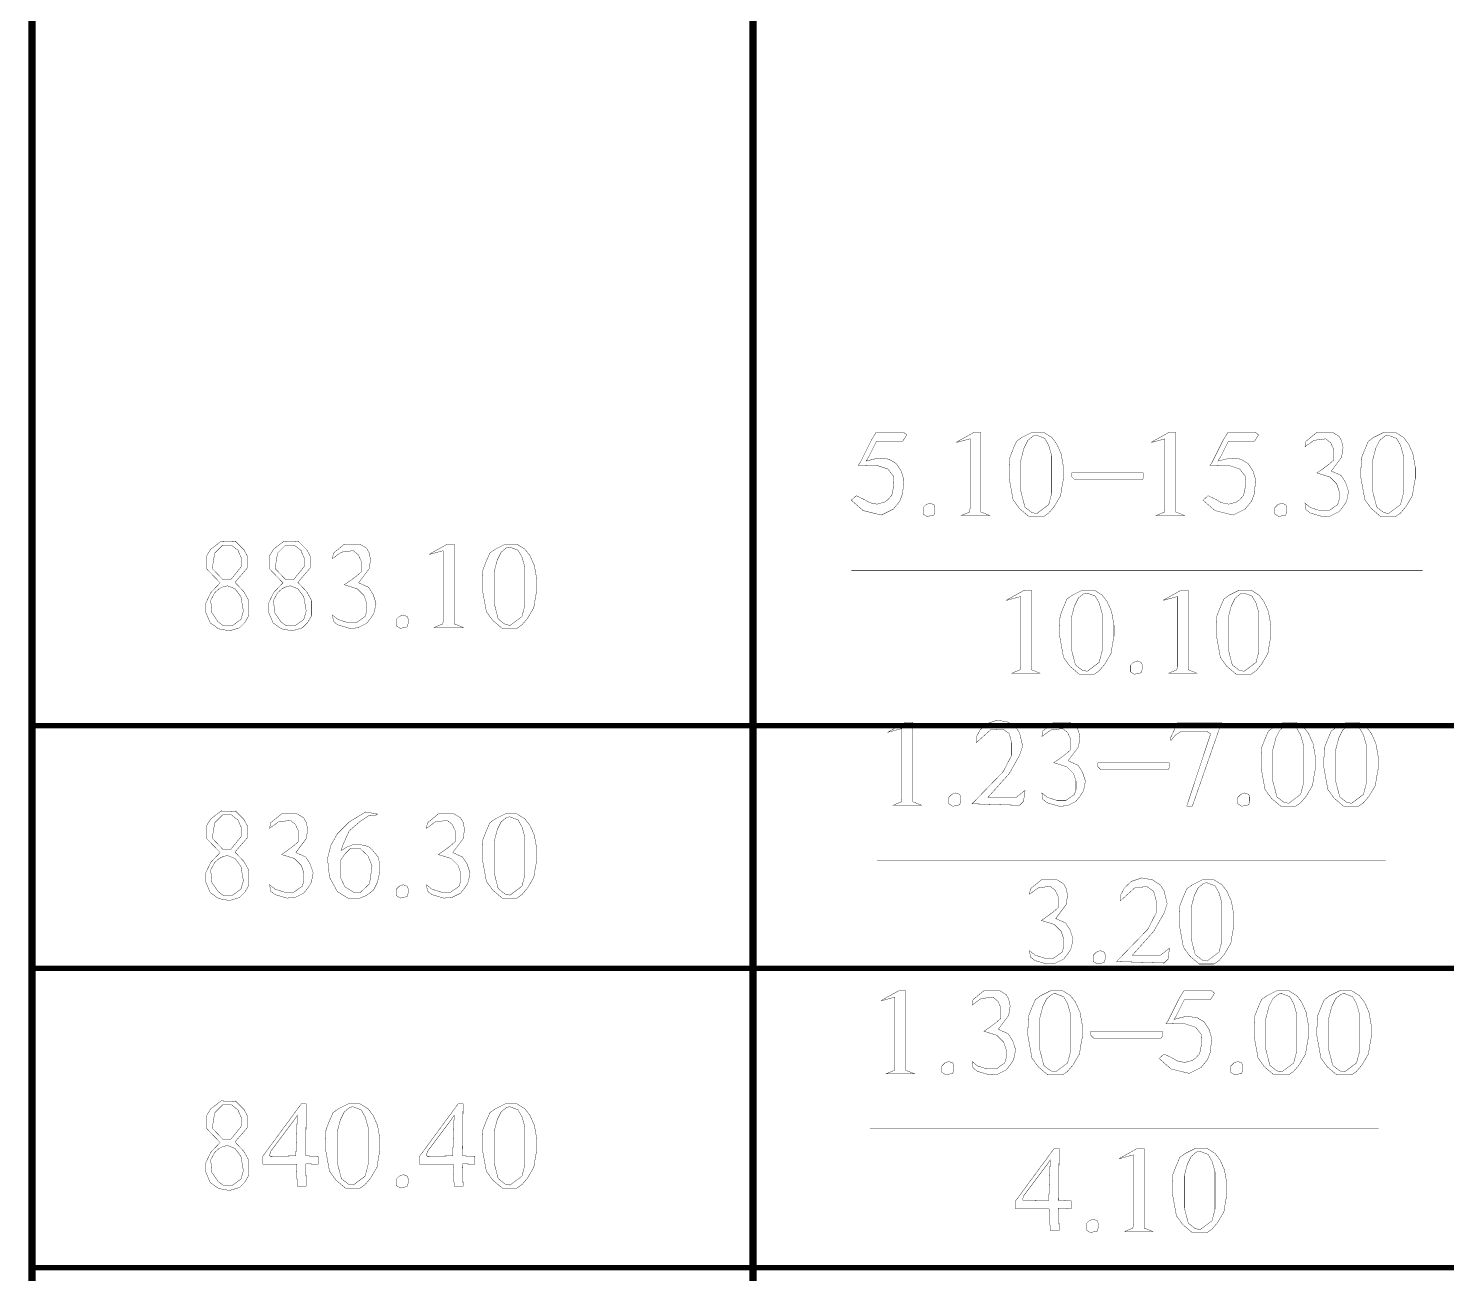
# Model space of a CAD drawing. Extents: x 94 to 452, y -72 to 1042.
# Drawn here: x 146.13 to 185.47, y 521.7 to 556.23 of the extents above; entities that cross this region are included whole.
import ezdxf

# ---------------------------------------------------------------- set-up
doc = ezdxf.new("R2010")
doc.units = 0
doc.header["$MEASUREMENT"] = 0
doc.layers.add('TREE_LAYER', color=7, linetype='Continuous')

msp = doc.modelspace()

# ---------------------------------------------------------------- linework, layer by layer
at = {"layer": 'TREE_LAYER'}
for points, const_width, elevation in [([(146.22612, 557.107476), (146.22612, 414.894542)], 0.2, 142.212934), ([(146.22612, 557.107476), (146.22612, 536.892986)], 0.2, 20.21449), ([(166.22612, 557.107476), (166.22612, 536.892986)], 0.2, 20.21449), ([(170.408335, 545.027065), (169.639708, 545.027065), (169.502453, 544.793732), (169.200492, 544.18981), (169.14559, 544.107457), (169.639708, 544.121183), (169.969119, 544.011379), (170.1201, 543.819222), (170.133825, 543.558438), (170.078923, 543.283928), (169.969119, 543.160398), (169.873041, 543.091771), (169.667159, 543.036869), (169.461276, 543.078046), (169.29657, 543.174124), (169.090688, 543.270202), (168.953433, 543.146673), (169.282845, 542.858438), (169.612257, 542.776085), (169.790688, 542.734908), (170.1201, 542.899614), (170.298531, 543.119222), (170.380884, 543.33883), (170.408335, 543.723144), (170.339708, 543.956477), (170.202453, 544.162359), (169.99657, 544.285889), (169.69461, 544.31334), (169.365198, 544.230987), (169.433825, 544.340791), (169.653433, 544.780006), (170.380884, 544.780006), (170.490688, 544.958438), (170.408335, 545.027065), (170.408335, 545.027065)], 0.01, 913), ([(172.549512, 545.027065), (172.357355, 545.027065), (171.863237, 544.752555), (171.890688, 544.752555), (172.247551, 544.848634), (172.247551, 544.601575), (172.247551, 542.91334), (172.233825, 542.817261), (172.000492, 542.721183), (172.79657, 542.721183), (172.590688, 542.803536), (172.549512, 542.817261), (172.549512, 542.899614), (172.549512, 545.027065), (172.549512, 545.027065)], 0.01, 913), ([(174.292649, 545.027065), (173.963237, 545.027065), (173.688727, 544.88981), (173.537747, 544.780006), (173.441668, 544.560398), (173.34559, 544.31334), (173.331864, 543.983928), (173.331864, 543.76432), (173.441668, 543.160398), (173.6201, 542.91334), (173.880884, 542.693732), (174.292649, 542.693732), (174.292649, 542.693732), (174.429904, 542.78981), (174.580884, 542.968242), (174.759315, 543.270202), (174.800492, 543.530987), (174.841668, 543.750595), (174.841668, 543.860398), (174.841668, 544.052555), (174.773041, 544.436869), (174.649512, 544.711379), (174.512257, 544.88981), (174.292649, 545.027065), (174.292649, 545.027065)], 0.01, 913), ([(174.073041, 544.944712), (174.100492, 544.944712), (174.3201, 544.862359), (174.429904, 544.670202), (174.512257, 544.381967), (174.512257, 543.33883), (174.429904, 543.023144), (174.100492, 542.776085), (173.963237, 542.803536), (173.77108, 542.954516), (173.661276, 543.380006), (173.661276, 544.272163), (173.743629, 544.587849), (173.853433, 544.807457), (174.004414, 544.930987), (174.073041, 544.944712), (174.073041, 544.944712)], 0.01, 913), ([(177.957355, 545.027065), (177.765198, 545.027065), (177.27108, 544.752555), (177.298531, 544.752555), (177.655394, 544.848634), (177.655394, 544.601575), (177.655394, 542.91334), (177.641668, 542.817261), (177.408335, 542.721183), (178.204414, 542.721183), (177.998531, 542.803536), (177.957355, 542.817261), (177.957355, 542.899614), (177.957355, 545.027065), (177.957355, 545.027065)], 0.01, 913), ([(180.167159, 545.027065), (179.398531, 545.027065), (179.261276, 544.793732), (178.959315, 544.18981), (178.904414, 544.107457), (179.398531, 544.121183), (179.727943, 544.011379), (179.878923, 543.819222), (179.892649, 543.558438), (179.837747, 543.283928), (179.727943, 543.160398), (179.631864, 543.091771), (179.425982, 543.036869), (179.2201, 543.078046), (179.055394, 543.174124), (178.849512, 543.270202), (178.712257, 543.146673), (179.041668, 542.858438), (179.37108, 542.776085), (179.549512, 542.734908), (179.878923, 542.899614), (180.057355, 543.119222), (180.139708, 543.33883), (180.167159, 543.723144), (180.098531, 543.956477), (179.961276, 544.162359), (179.755394, 544.285889), (179.453433, 544.31334), (179.124021, 544.230987), (179.192649, 544.340791), (179.412257, 544.780006), (180.139708, 544.780006), (180.249512, 544.958438), (180.167159, 545.027065), (180.167159, 545.027065)], 0.01, 913), ([(182.308335, 545.027065), (181.869119, 545.027065), (181.567159, 544.780006), (181.539708, 544.629026), (181.786766, 544.807457), (182.116178, 544.848634), (182.253433, 544.73883), (182.335786, 544.560398), (182.335786, 544.258438), (182.212257, 544.148634), (182.047551, 544.025104), (181.869119, 543.901575), (182.225982, 543.791771), (182.418139, 543.599614), (182.486766, 543.393732), (182.486766, 543.160398), (182.44559, 543.023144), (182.212257, 542.858438), (181.951472, 542.858438), (181.690688, 542.940791), (181.539708, 543.06432), (181.567159, 542.885889), (181.690688, 542.78981), (182.0201, 542.693732), (182.239708, 542.707457), (182.486766, 542.830987), (182.59657, 542.968242), (182.678923, 543.091771), (182.706374, 543.174124), (182.747551, 543.393732), (182.665198, 543.640791), (182.541668, 543.832948), (182.267159, 543.956477), (182.555394, 544.340791), (182.59657, 544.601575), (182.555394, 544.793732), (182.486766, 544.917261), (182.308335, 545.027065), (182.308335, 545.027065)], 0.01, 913), ([(184.051472, 545.027065), (183.722061, 545.027065), (183.447551, 544.88981), (183.29657, 544.780006), (183.200492, 544.560398), (183.104414, 544.31334), (183.090688, 543.983928), (183.090688, 543.76432), (183.200492, 543.160398), (183.378923, 542.91334), (183.639708, 542.693732), (184.051472, 542.693732), (184.051472, 542.693732), (184.188727, 542.78981), (184.339708, 542.968242), (184.518139, 543.270202), (184.559315, 543.530987), (184.600492, 543.750595), (184.600492, 543.860398), (184.600492, 544.052555), (184.531864, 544.436869), (184.408335, 544.711379), (184.27108, 544.88981), (184.051472, 545.027065), (184.051472, 545.027065)], 0.01, 913), ([(183.831864, 544.944712), (183.859315, 544.944712), (184.078923, 544.862359), (184.188727, 544.670202), (184.27108, 544.381967), (184.27108, 543.33883), (184.188727, 543.023144), (183.859315, 542.776085), (183.722061, 542.803536), (183.529904, 542.954516), (183.4201, 543.380006), (183.4201, 544.272163), (183.502453, 544.587849), (183.612257, 544.807457), (183.763237, 544.930987), (183.831864, 544.944712), (183.831864, 544.944712)], 0.01, 913), ([(177.051472, 543.901575), (175.075002, 543.901575), (175.075002, 543.791771), (175.157355, 543.709418), (177.024021, 543.709418), (177.051472, 543.750595), (177.051472, 543.901575), (177.051472, 543.901575)], 0.01, 913), ([(171.24559, 543.023144), (171.135786, 543.06432), (171.025982, 543.023144), (170.943629, 542.940791), (170.943629, 542.762359), (171.053433, 542.693732), (171.24559, 542.734908), (171.273041, 542.830987), (171.273041, 542.844712), (171.273041, 542.954516), (171.24559, 543.023144), (171.24559, 543.023144)], 0.01, 913), ([(181.004414, 543.023144), (180.89461, 543.06432), (180.784806, 543.023144), (180.702453, 542.940791), (180.702453, 542.762359), (180.812257, 542.693732), (181.004414, 542.734908), (181.031864, 542.830987), (181.031864, 542.844712), (181.031864, 542.954516), (181.004414, 543.023144), (181.004414, 543.023144)], 0.01, 913), ([(151.871375, 541.993888), (151.473336, 542.007613), (151.185101, 541.788005), (151.075297, 541.609574), (151.075297, 541.238986), (151.445885, 540.854672), (151.185101, 540.580162), (151.047846, 540.291927), (151.047846, 540.031142), (151.171375, 539.742907), (151.404709, 539.578201), (151.706669, 539.523299), (151.981179, 539.605652), (152.132159, 539.756633), (152.241963, 539.94879), (152.241963, 540.360554), (152.104709, 540.607613), (151.85765, 540.868397), (152.200787, 541.266437), (152.200787, 541.595848), (152.104709, 541.77428), (151.871375, 542.007613), (151.871375, 541.993888)], 0.01, 912), ([(151.500787, 541.884084), (151.514512, 541.897809), (151.761571, 541.897809), (151.953728, 541.746829), (151.967454, 541.691927), (152.036081, 541.540946), (152.036081, 541.307613), (151.747846, 540.95075), (151.514512, 540.95075), (151.226277, 541.252711), (151.294905, 541.678201), (151.500787, 541.884084), (151.500787, 541.884084)], 0.01, 912), ([(153.614512, 541.993888), (153.216473, 542.007613), (152.928238, 541.788005), (152.818434, 541.609574), (152.818434, 541.238986), (153.189022, 540.854672), (152.928238, 540.580162), (152.790983, 540.291927), (152.790983, 540.031142), (152.914512, 539.742907), (153.147846, 539.578201), (153.449807, 539.523299), (153.724316, 539.605652), (153.875297, 539.756633), (153.985101, 539.94879), (153.985101, 540.360554), (153.847846, 540.607613), (153.600787, 540.868397), (153.943924, 541.266437), (153.943924, 541.595848), (153.847846, 541.77428), (153.614512, 542.007613), (153.614512, 541.993888)], 0.01, 912), ([(153.243924, 541.884084), (153.25765, 541.897809), (153.504709, 541.897809), (153.696865, 541.746829), (153.710591, 541.691927), (153.779218, 541.540946), (153.779218, 541.307613), (153.490983, 540.95075), (153.25765, 540.95075), (152.969414, 541.252711), (153.038042, 541.678201), (153.243924, 541.884084), (153.243924, 541.884084)], 0.01, 912), ([(155.330199, 541.92526), (154.890983, 541.92526), (154.589022, 541.678201), (154.561571, 541.527221), (154.80863, 541.705652), (155.138042, 541.746829), (155.275297, 541.637025), (155.35765, 541.458593), (155.35765, 541.156633), (155.23412, 541.046829), (155.069414, 540.923299), (154.890983, 540.79977), (155.247846, 540.689966), (155.440003, 540.497809), (155.50863, 540.291927), (155.50863, 540.058593), (155.467454, 539.921339), (155.23412, 539.756633), (154.973336, 539.756633), (154.712552, 539.838986), (154.561571, 539.962515), (154.589022, 539.784084), (154.712552, 539.688005), (155.041963, 539.591927), (155.261571, 539.605652), (155.50863, 539.729182), (155.618434, 539.866437), (155.700787, 539.989966), (155.728238, 540.072319), (155.769414, 540.291927), (155.687061, 540.538986), (155.563532, 540.731142), (155.289022, 540.854672), (155.577258, 541.238986), (155.618434, 541.49977), (155.577258, 541.691927), (155.50863, 541.815456), (155.330199, 541.92526), (155.330199, 541.92526)], 0.01, 912), ([(157.938042, 541.92526), (157.745885, 541.92526), (157.251767, 541.65075), (157.279218, 541.65075), (157.636081, 541.746829), (157.636081, 541.49977), (157.636081, 539.811535), (157.622356, 539.715456), (157.389022, 539.619378), (158.185101, 539.619378), (157.979218, 539.701731), (157.938042, 539.715456), (157.938042, 539.797809), (157.938042, 541.92526), (157.938042, 541.92526)], 0.01, 912), ([(159.681179, 541.92526), (159.351767, 541.92526), (159.077258, 541.788005), (158.926277, 541.678201), (158.830199, 541.458593), (158.73412, 541.211535), (158.720395, 540.882123), (158.720395, 540.662515), (158.830199, 540.058593), (159.00863, 539.811535), (159.269414, 539.591927), (159.681179, 539.591927), (159.681179, 539.591927), (159.818434, 539.688005), (159.969414, 539.866437), (160.147846, 540.168397), (160.189022, 540.429182), (160.230199, 540.64879), (160.230199, 540.758593), (160.230199, 540.95075), (160.161571, 541.335064), (160.038042, 541.609574), (159.900787, 541.788005), (159.681179, 541.92526), (159.681179, 541.92526)], 0.01, 912), ([(159.461571, 541.842907), (159.489022, 541.842907), (159.70863, 541.760554), (159.818434, 541.568397), (159.900787, 541.280162), (159.900787, 540.237025), (159.818434, 539.921339), (159.489022, 539.67428), (159.351767, 539.701731), (159.15961, 539.852711), (159.049807, 540.278201), (159.049807, 541.170358), (159.132159, 541.486044), (159.241963, 541.705652), (159.392944, 541.829182), (159.461571, 541.842907), (159.461571, 541.842907)], 0.01, 912), ([(168.953433, 541.201085), (184.806374, 541.201085)], 0.01, 913), ([(151.651767, 540.772319), (151.85765, 540.689966), (152.022356, 540.470358), (152.090983, 540.072319), (152.022356, 539.838986), (151.775297, 539.660554), (151.541963, 539.660554), (151.390983, 539.770358), (151.212552, 540.031142), (151.185101, 540.37428), (151.294905, 540.580162), (151.418434, 540.689966), (151.528238, 540.744868), (151.651767, 540.772319)], 0.01, 912), ([(153.394905, 540.772319), (153.600787, 540.689966), (153.765493, 540.470358), (153.83412, 540.072319), (153.765493, 539.838986), (153.518434, 539.660554), (153.285101, 539.660554), (153.13412, 539.770358), (152.955689, 540.031142), (152.928238, 540.37428), (153.038042, 540.580162), (153.161571, 540.689966), (153.271375, 540.744868), (153.394905, 540.772319)], 0.01, 912), ([(173.949512, 540.652065), (173.757355, 540.652065), (173.263237, 540.377555), (173.290688, 540.377555), (173.647551, 540.473634), (173.647551, 540.226575), (173.647551, 538.53834), (173.633825, 538.442261), (173.400492, 538.346183), (174.19657, 538.346183), (173.990688, 538.428536), (173.949512, 538.442261), (173.949512, 538.524614), (173.949512, 540.652065), (173.949512, 540.652065)], 0.01, 913), ([(175.692649, 540.652065), (175.363237, 540.652065), (175.088727, 540.51481), (174.937747, 540.405006), (174.841668, 540.185398), (174.74559, 539.93834), (174.731864, 539.608928), (174.731864, 539.38932), (174.841668, 538.785398), (175.0201, 538.53834), (175.280884, 538.318732), (175.692649, 538.318732), (175.692649, 538.318732), (175.829904, 538.41481), (175.980884, 538.593242), (176.159315, 538.895202), (176.200492, 539.155987), (176.241668, 539.375595), (176.241668, 539.485398), (176.241668, 539.677555), (176.173041, 540.061869), (176.049512, 540.336379), (175.912257, 540.51481), (175.692649, 540.652065), (175.692649, 540.652065)], 0.01, 913), ([(175.473041, 540.569712), (175.500492, 540.569712), (175.7201, 540.487359), (175.829904, 540.295202), (175.912257, 540.006967), (175.912257, 538.96383), (175.829904, 538.648144), (175.500492, 538.401085), (175.363237, 538.428536), (175.17108, 538.579516), (175.061276, 539.005006), (175.061276, 539.897163), (175.143629, 540.212849), (175.253433, 540.432457), (175.404414, 540.555987), (175.473041, 540.569712), (175.473041, 540.569712)], 0.01, 913), ([(178.300492, 540.652065), (178.108335, 540.652065), (177.614217, 540.377555), (177.641668, 540.377555), (177.998531, 540.473634), (177.998531, 540.226575), (177.998531, 538.53834), (177.984806, 538.442261), (177.751472, 538.346183), (178.547551, 538.346183), (178.341668, 538.428536), (178.300492, 538.442261), (178.300492, 538.524614), (178.300492, 540.652065), (178.300492, 540.652065)], 0.01, 913), ([(180.043629, 540.652065), (179.714217, 540.652065), (179.439708, 540.51481), (179.288727, 540.405006), (179.192649, 540.185398), (179.09657, 539.93834), (179.082845, 539.608928), (179.082845, 539.38932), (179.192649, 538.785398), (179.37108, 538.53834), (179.631864, 538.318732), (180.043629, 538.318732), (180.043629, 538.318732), (180.180884, 538.41481), (180.331864, 538.593242), (180.510296, 538.895202), (180.551472, 539.155987), (180.592649, 539.375595), (180.592649, 539.485398), (180.592649, 539.677555), (180.524021, 540.061869), (180.400492, 540.336379), (180.263237, 540.51481), (180.043629, 540.652065), (180.043629, 540.652065)], 0.01, 913), ([(179.824021, 540.569712), (179.851472, 540.569712), (180.07108, 540.487359), (180.180884, 540.295202), (180.263237, 540.006967), (180.263237, 538.96383), (180.180884, 538.648144), (179.851472, 538.401085), (179.714217, 538.428536), (179.522061, 538.579516), (179.412257, 539.005006), (179.412257, 539.897163), (179.49461, 540.212849), (179.604414, 540.432457), (179.755394, 540.555987), (179.824021, 540.569712), (179.824021, 540.569712)], 0.01, 913), ([(156.63412, 539.921339), (156.524316, 539.962515), (156.414512, 539.921339), (156.332159, 539.838986), (156.332159, 539.660554), (156.441963, 539.591927), (156.63412, 539.633103), (156.661571, 539.729182), (156.661571, 539.742907), (156.661571, 539.852711), (156.63412, 539.921339), (156.63412, 539.921339)], 0.01, 912), ([(176.99657, 538.648144), (176.886766, 538.68932), (176.776963, 538.648144), (176.69461, 538.565791), (176.69461, 538.387359), (176.804414, 538.318732), (176.99657, 538.359908), (177.024021, 538.455987), (177.024021, 538.469712), (177.024021, 538.579516), (176.99657, 538.648144), (176.99657, 538.648144)], 0.01, 913), ([(173.30693, 536.991284), (173.004969, 537.046186), (172.716733, 536.950108), (172.524577, 536.771676), (172.414773, 536.565794), (172.414773, 536.414813), (172.826537, 536.785402), (173.155949, 536.799127), (173.334381, 536.675598), (173.403008, 536.414813), (173.403008, 536.071676), (173.169675, 535.618735), (172.304969, 534.726578), (173.622616, 534.685402), (173.73242, 534.795206), (173.773596, 535.097166), (173.526537, 534.90501), (172.826537, 534.90501), (172.744184, 534.90501), (173.334381, 535.563833), (173.622616, 536.071676), (173.663792, 536.195206), (173.704969, 536.318735), (173.704969, 536.346186), (173.677518, 536.45599), (173.636341, 536.634421), (173.622616, 536.689323), (173.526537, 536.840304), (173.512812, 536.854029), (173.30693, 536.991284), (173.30693, 536.991284)], 0.01, 914), ([(146.22612, 536.892986), (146.22612, 530.161419)], 0.2, 6.731567), ([(146.22612, 536.892986), (166.22612, 536.892986)], 0.15, 20), ([(166.22612, 536.892986), (166.22612, 530.161419)], 0.2, 6.731567), ([(166.22612, 536.892986), (186.22612, 536.892986)], 0.15, 20), ([(170.65791, 536.991284), (170.465753, 536.991284), (169.971635, 536.716774), (169.999086, 536.716774), (170.355949, 536.812853), (170.355949, 536.565794), (170.355949, 534.877559), (170.342224, 534.78148), (170.10889, 534.685402), (170.904969, 534.685402), (170.699086, 534.767755), (170.65791, 534.78148), (170.65791, 534.863833), (170.65791, 536.991284), (170.65791, 536.991284)], 0.01, 914), ([(175.00889, 536.991284), (174.569675, 536.991284), (174.267714, 536.744225), (174.240263, 536.593245), (174.487322, 536.771676), (174.816733, 536.812853), (174.953988, 536.703049), (175.036341, 536.524617), (175.036341, 536.222657), (174.912812, 536.112853), (174.748106, 535.989323), (174.569675, 535.865794), (174.926537, 535.75599), (175.118694, 535.563833), (175.187322, 535.357951), (175.187322, 535.124617), (175.146145, 534.987363), (174.912812, 534.822657), (174.652028, 534.822657), (174.391243, 534.90501), (174.240263, 535.028539), (174.267714, 534.850108), (174.391243, 534.754029), (174.720655, 534.657951), (174.940263, 534.671676), (175.187322, 534.795206), (175.297126, 534.932461), (175.379479, 535.05599), (175.40693, 535.138343), (175.448106, 535.357951), (175.365753, 535.60501), (175.242224, 535.797166), (174.967714, 535.920696), (175.255949, 536.30501), (175.297126, 536.565794), (175.255949, 536.757951), (175.187322, 536.88148), (175.00889, 536.991284), (175.00889, 536.991284)], 0.01, 914), ([(179.222616, 536.991284), (178.014773, 536.991284), (177.795165, 536.524617), (177.795165, 536.524617), (177.822616, 536.483441), (177.946145, 536.634421), (178.124577, 536.744225), (178.810851, 536.744225), (178.920655, 536.661872), (178.261832, 534.671676), (178.261832, 534.657951), (178.412812, 534.657951), (179.222616, 536.977559), (179.222616, 536.991284), (179.222616, 536.991284)], 0.01, 914), ([(181.281439, 536.991284), (180.952028, 536.991284), (180.677518, 536.854029), (180.526537, 536.744225), (180.430459, 536.524617), (180.334381, 536.277559), (180.320655, 535.948147), (180.320655, 535.728539), (180.430459, 535.124617), (180.60889, 534.877559), (180.869675, 534.657951), (181.281439, 534.657951), (181.281439, 534.657951), (181.418694, 534.754029), (181.569675, 534.932461), (181.748106, 535.234421), (181.789283, 535.495206), (181.830459, 535.714813), (181.830459, 535.824617), (181.830459, 536.016774), (181.761832, 536.401088), (181.638302, 536.675598), (181.501047, 536.854029), (181.281439, 536.991284), (181.281439, 536.991284)], 0.01, 914), ([(181.061832, 536.908931), (181.089283, 536.908931), (181.30889, 536.826578), (181.418694, 536.634421), (181.501047, 536.346186), (181.501047, 535.303049), (181.418694, 534.987363), (181.089283, 534.740304), (180.952028, 534.767755), (180.759871, 534.918735), (180.650067, 535.344225), (180.650067, 536.236382), (180.73242, 536.552068), (180.842224, 536.771676), (180.993204, 536.895206), (181.061832, 536.908931), (181.061832, 536.908931)], 0.01, 914), ([(183.024577, 536.991284), (182.695165, 536.991284), (182.420655, 536.854029), (182.269675, 536.744225), (182.173596, 536.524617), (182.077518, 536.277559), (182.063792, 535.948147), (182.063792, 535.728539), (182.173596, 535.124617), (182.352028, 534.877559), (182.612812, 534.657951), (183.024577, 534.657951), (183.024577, 534.657951), (183.161832, 534.754029), (183.312812, 534.932461), (183.491243, 535.234421), (183.53242, 535.495206), (183.573596, 535.714813), (183.573596, 535.824617), (183.573596, 536.016774), (183.504969, 536.401088), (183.381439, 536.675598), (183.244184, 536.854029), (183.024577, 536.991284), (183.024577, 536.991284)], 0.01, 914), ([(182.804969, 536.908931), (182.83242, 536.908931), (183.052028, 536.826578), (183.161832, 536.634421), (183.244184, 536.346186), (183.244184, 535.303049), (183.161832, 534.987363), (182.83242, 534.740304), (182.695165, 534.767755), (182.503008, 534.918735), (182.393204, 535.344225), (182.393204, 536.236382), (182.475557, 536.552068), (182.585361, 536.771676), (182.736341, 536.895206), (182.804969, 536.908931), (182.804969, 536.908931)], 0.01, 914), ([(177.767714, 535.865794), (175.791243, 535.865794), (175.791243, 535.75599), (175.873596, 535.673637), (177.740263, 535.673637), (177.767714, 535.714813), (177.767714, 535.865794), (177.767714, 535.865794)], 0.01, 914), ([(171.961832, 534.987363), (171.852028, 535.028539), (171.742224, 534.987363), (171.659871, 534.90501), (171.659871, 534.726578), (171.769675, 534.657951), (171.961832, 534.699127), (171.989283, 534.795206), (171.989283, 534.808931), (171.989283, 534.918735), (171.961832, 534.987363), (171.961832, 534.987363)], 0.01, 914), ([(179.977518, 534.987363), (179.867714, 535.028539), (179.75791, 534.987363), (179.675557, 534.90501), (179.675557, 534.726578), (179.785361, 534.657951), (179.977518, 534.699127), (180.004969, 534.795206), (180.004969, 534.808931), (180.004969, 534.918735), (179.977518, 534.987363), (179.977518, 534.987363)], 0.01, 914), ([(151.871375, 534.513362), (151.473336, 534.527087), (151.185101, 534.307479), (151.075297, 534.129048), (151.075297, 533.75846), (151.445885, 533.374146), (151.185101, 533.099636), (151.047846, 532.811401), (151.047846, 532.550617), (151.171375, 532.262381), (151.404709, 532.097675), (151.706669, 532.042773), (151.981179, 532.125126), (152.132159, 532.276107), (152.241963, 532.468264), (152.241963, 532.880028), (152.104709, 533.127087), (151.85765, 533.387872), (152.200787, 533.785911), (152.200787, 534.115322), (152.104709, 534.293754), (151.871375, 534.527087), (151.871375, 534.513362)], 0.01, 915), ([(151.500787, 534.403558), (151.514512, 534.417283), (151.761571, 534.417283), (151.953728, 534.266303), (151.967454, 534.211401), (152.036081, 534.060421), (152.036081, 533.827087), (151.747846, 533.470224), (151.514512, 533.470224), (151.226277, 533.772185), (151.294905, 534.197675), (151.500787, 534.403558), (151.500787, 534.403558)], 0.01, 915), ([(153.587061, 534.444734), (153.147846, 534.444734), (152.845885, 534.197675), (152.818434, 534.046695), (153.065493, 534.225126), (153.394905, 534.266303), (153.532159, 534.156499), (153.614512, 533.978068), (153.614512, 533.676107), (153.490983, 533.566303), (153.326277, 533.442773), (153.147846, 533.319244), (153.504709, 533.20944), (153.696865, 533.017283), (153.765493, 532.811401), (153.765493, 532.578068), (153.724316, 532.440813), (153.490983, 532.276107), (153.230199, 532.276107), (152.969414, 532.35846), (152.818434, 532.481989), (152.845885, 532.303558), (152.969414, 532.207479), (153.298826, 532.111401), (153.518434, 532.125126), (153.765493, 532.248656), (153.875297, 532.385911), (153.95765, 532.50944), (153.985101, 532.591793), (154.026277, 532.811401), (153.943924, 533.05846), (153.820395, 533.250617), (153.545885, 533.374146), (153.83412, 533.75846), (153.875297, 534.019244), (153.83412, 534.211401), (153.765493, 534.33493), (153.587061, 534.444734), (153.587061, 534.444734)], 0.01, 915), ([(155.796865, 534.444734), (155.481179, 534.499636), (155.028238, 534.225126), (154.698826, 533.895715), (154.520395, 533.580028), (154.424316, 533.20944), (154.479218, 532.687872), (154.698826, 532.289832), (154.987061, 532.111401), (155.330199, 532.111401), (155.494905, 532.180028), (155.700787, 532.331009), (155.810591, 532.550617), (155.879218, 532.866303), (155.879218, 532.989832), (155.838042, 533.236891), (155.728238, 533.374146), (155.65961, 533.456499), (155.563532, 533.538852), (155.412552, 533.580028), (155.165493, 533.607479), (154.95961, 533.525126), (154.80863, 533.429048), (154.836081, 533.552577), (155.028238, 533.978068), (155.041963, 533.991793), (155.330199, 534.238852), (155.577258, 534.403558), (155.577258, 534.403558), (155.796865, 534.417283), (155.796865, 534.444734), (155.796865, 534.444734)], 0.01, 915), ([(157.938042, 534.444734), (157.498826, 534.444734), (157.196865, 534.197675), (157.169414, 534.046695), (157.416473, 534.225126), (157.745885, 534.266303), (157.88314, 534.156499), (157.965493, 533.978068), (157.965493, 533.676107), (157.841963, 533.566303), (157.677258, 533.442773), (157.498826, 533.319244), (157.855689, 533.20944), (158.047846, 533.017283), (158.116473, 532.811401), (158.116473, 532.578068), (158.075297, 532.440813), (157.841963, 532.276107), (157.581179, 532.276107), (157.320395, 532.35846), (157.169414, 532.481989), (157.196865, 532.303558), (157.320395, 532.207479), (157.649807, 532.111401), (157.869414, 532.125126), (158.116473, 532.248656), (158.226277, 532.385911), (158.30863, 532.50944), (158.336081, 532.591793), (158.377258, 532.811401), (158.294905, 533.05846), (158.171375, 533.250617), (157.896865, 533.374146), (158.185101, 533.75846), (158.226277, 534.019244), (158.185101, 534.211401), (158.116473, 534.33493), (157.938042, 534.444734), (157.938042, 534.444734)], 0.01, 915), ([(159.681179, 534.444734), (159.351767, 534.444734), (159.077258, 534.307479), (158.926277, 534.197675), (158.830199, 533.978068), (158.73412, 533.731009), (158.720395, 533.401597), (158.720395, 533.181989), (158.830199, 532.578068), (159.00863, 532.331009), (159.269414, 532.111401), (159.681179, 532.111401), (159.681179, 532.111401), (159.818434, 532.207479), (159.969414, 532.385911), (160.147846, 532.687872), (160.189022, 532.948656), (160.230199, 533.168264), (160.230199, 533.278068), (160.230199, 533.470224), (160.161571, 533.854538), (160.038042, 534.129048), (159.900787, 534.307479), (159.681179, 534.444734), (159.681179, 534.444734)], 0.01, 915), ([(159.461571, 534.362381), (159.489022, 534.362381), (159.70863, 534.280028), (159.818434, 534.087872), (159.900787, 533.799636), (159.900787, 532.756499), (159.818434, 532.440813), (159.489022, 532.193754), (159.351767, 532.221205), (159.15961, 532.372185), (159.049807, 532.797675), (159.049807, 533.689832), (159.132159, 534.005519), (159.241963, 534.225126), (159.392944, 534.348656), (159.461571, 534.362381), (159.461571, 534.362381)], 0.01, 915), ([(154.987061, 533.415322), (155.055689, 533.48395), (155.330199, 533.48395), (155.549807, 533.278068), (155.65961, 533.003558), (155.590983, 532.50944), (155.330199, 532.262381), (155.165493, 532.262381), (154.904709, 532.427087), (154.781179, 532.687872), (154.781179, 533.154538), (154.918434, 533.346695), (154.987061, 533.415322), (154.987061, 533.415322)], 0.01, 915), ([(151.651767, 533.291793), (151.85765, 533.20944), (152.022356, 532.989832), (152.090983, 532.591793), (152.022356, 532.35846), (151.775297, 532.180028), (151.541963, 532.180028), (151.390983, 532.289832), (151.212552, 532.550617), (151.185101, 532.893754), (151.294905, 533.099636), (151.418434, 533.20944), (151.528238, 533.264342), (151.651767, 533.291793)], 0.01, 915), ([(169.669675, 533.165304), (183.779479, 533.165304)], 0.01, 914), ([(156.63412, 532.440813), (156.524316, 532.481989), (156.414512, 532.440813), (156.332159, 532.35846), (156.332159, 532.180028), (156.441963, 532.111401), (156.63412, 532.152577), (156.661571, 532.248656), (156.661571, 532.262381), (156.661571, 532.372185), (156.63412, 532.440813), (156.63412, 532.440813)], 0.01, 915), ([(174.665753, 532.616284), (174.226537, 532.616284), (173.924577, 532.369225), (173.897126, 532.218245), (174.144184, 532.396676), (174.473596, 532.437853), (174.610851, 532.328049), (174.693204, 532.149617), (174.693204, 531.847657), (174.569675, 531.737853), (174.404969, 531.614323), (174.226537, 531.490794), (174.5834, 531.38099), (174.775557, 531.188833), (174.844184, 530.982951), (174.844184, 530.749617), (174.803008, 530.612363), (174.569675, 530.447657), (174.30889, 530.447657), (174.048106, 530.53001), (173.897126, 530.653539), (173.924577, 530.475108), (174.048106, 530.379029), (174.377518, 530.282951), (174.597126, 530.296676), (174.844184, 530.420206), (174.953988, 530.557461), (175.036341, 530.68099), (175.063792, 530.763343), (175.104969, 530.982951), (175.022616, 531.23001), (174.899086, 531.422166), (174.624577, 531.545696), (174.912812, 531.93001), (174.953988, 532.190794), (174.912812, 532.382951), (174.844184, 532.50648), (174.665753, 532.616284), (174.665753, 532.616284)], 0.01, 914), ([(177.314773, 532.616284), (177.012812, 532.671186), (176.724577, 532.575108), (176.53242, 532.396676), (176.422616, 532.190794), (176.422616, 532.039813), (176.834381, 532.410402), (177.163792, 532.424127), (177.342224, 532.300598), (177.410851, 532.039813), (177.410851, 531.696676), (177.177518, 531.243735), (176.312812, 530.351578), (177.630459, 530.310402), (177.740263, 530.420206), (177.781439, 530.722166), (177.534381, 530.53001), (176.834381, 530.53001), (176.752028, 530.53001), (177.342224, 531.188833), (177.630459, 531.696676), (177.671635, 531.820206), (177.712812, 531.943735), (177.712812, 531.971186), (177.685361, 532.08099), (177.644184, 532.259421), (177.630459, 532.314323), (177.534381, 532.465304), (177.520655, 532.479029), (177.314773, 532.616284), (177.314773, 532.616284)], 0.01, 914), ([(179.016733, 532.616284), (178.687322, 532.616284), (178.412812, 532.479029), (178.261832, 532.369225), (178.165753, 532.149617), (178.069675, 531.902559), (178.055949, 531.573147), (178.055949, 531.353539), (178.165753, 530.749617), (178.344184, 530.502559), (178.604969, 530.282951), (179.016733, 530.282951), (179.016733, 530.282951), (179.153988, 530.379029), (179.304969, 530.557461), (179.4834, 530.859421), (179.524577, 531.120206), (179.565753, 531.339813), (179.565753, 531.449617), (179.565753, 531.641774), (179.497126, 532.026088), (179.373596, 532.300598), (179.236341, 532.479029), (179.016733, 532.616284), (179.016733, 532.616284)], 0.01, 914), ([(178.797126, 532.533931), (178.824577, 532.533931), (179.044184, 532.451578), (179.153988, 532.259421), (179.236341, 531.971186), (179.236341, 530.928049), (179.153988, 530.612363), (178.824577, 530.365304), (178.687322, 530.392755), (178.495165, 530.543735), (178.385361, 530.969225), (178.385361, 531.861382), (178.467714, 532.177068), (178.577518, 532.396676), (178.728498, 532.520206), (178.797126, 532.533931), (178.797126, 532.533931)], 0.01, 914), ([(175.969675, 530.612363), (175.859871, 530.653539), (175.750067, 530.612363), (175.667714, 530.53001), (175.667714, 530.351578), (175.777518, 530.282951), (175.969675, 530.324127), (175.997126, 530.420206), (175.997126, 530.433931), (175.997126, 530.543735), (175.969675, 530.612363), (175.969675, 530.612363)], 0.01, 914), ([(146.22612, 530.161419), (146.22612, 521.861332)], 0.2, 8.300087), ([(146.22612, 530.161419), (166.22612, 530.161419)], 0.15, 20), ([(166.22612, 530.161419), (166.22612, 521.861332)], 0.2, 8.300087), ([(166.22612, 530.161419), (186.22612, 530.161419)], 0.15, 20), ([(170.465113, 529.542569), (170.272956, 529.542569), (169.778838, 529.268059), (169.806289, 529.268059), (170.163152, 529.364138), (170.163152, 529.117079), (170.163152, 527.428844), (170.149426, 527.332765), (169.916093, 527.236687), (170.712171, 527.236687), (170.506289, 527.31904), (170.465113, 527.332765), (170.465113, 527.415118), (170.465113, 529.542569), (170.465113, 529.542569)], 0.01, 917), ([(173.072956, 529.542569), (172.63374, 529.542569), (172.331779, 529.29551), (172.304328, 529.14453), (172.551387, 529.322961), (172.880799, 529.364138), (173.018054, 529.254334), (173.100407, 529.075903), (173.100407, 528.773942), (172.976877, 528.664138), (172.812171, 528.540608), (172.63374, 528.417079), (172.990603, 528.307275), (173.18276, 528.115118), (173.251387, 527.909236), (173.251387, 527.675903), (173.210211, 527.538648), (172.976877, 527.373942), (172.716093, 527.373942), (172.455309, 527.456295), (172.304328, 527.579824), (172.331779, 527.401393), (172.455309, 527.305314), (172.78472, 527.209236), (173.004328, 527.222961), (173.251387, 527.346491), (173.361191, 527.483746), (173.443544, 527.607275), (173.470995, 527.689628), (173.512171, 527.909236), (173.429818, 528.156295), (173.306289, 528.348452), (173.031779, 528.471981), (173.320015, 528.856295), (173.361191, 529.117079), (173.320015, 529.309236), (173.251387, 529.432765), (173.072956, 529.542569), (173.072956, 529.542569)], 0.01, 917), ([(174.816093, 529.542569), (174.486681, 529.542569), (174.212171, 529.405314), (174.061191, 529.29551), (173.965113, 529.075903), (173.869034, 528.828844), (173.855309, 528.499432), (173.855309, 528.279824), (173.965113, 527.675903), (174.143544, 527.428844), (174.404328, 527.209236), (174.816093, 527.209236), (174.816093, 527.209236), (174.953348, 527.305314), (175.104328, 527.483746), (175.28276, 527.785706), (175.323936, 528.046491), (175.365113, 528.266099), (175.365113, 528.375903), (175.365113, 528.568059), (175.296485, 528.952373), (175.172956, 529.226883), (175.035701, 529.405314), (174.816093, 529.542569), (174.816093, 529.542569)], 0.01, 917), ([(174.596485, 529.460216), (174.623936, 529.460216), (174.843544, 529.377863), (174.953348, 529.185706), (175.035701, 528.897471), (175.035701, 527.854334), (174.953348, 527.538648), (174.623936, 527.291589), (174.486681, 527.31904), (174.294524, 527.47002), (174.18472, 527.89551), (174.18472, 528.787667), (174.267073, 529.103354), (174.376877, 529.322961), (174.527858, 529.446491), (174.596485, 529.460216), (174.596485, 529.460216)], 0.01, 917), ([(178.947466, 529.542569), (178.178838, 529.542569), (178.041583, 529.309236), (177.739622, 528.705314), (177.68472, 528.622961), (178.178838, 528.636687), (178.50825, 528.526883), (178.65923, 528.334726), (178.672956, 528.073942), (178.618054, 527.799432), (178.50825, 527.675903), (178.412171, 527.607275), (178.206289, 527.552373), (178.000407, 527.59355), (177.835701, 527.689628), (177.629818, 527.785706), (177.492564, 527.662177), (177.821975, 527.373942), (178.151387, 527.291589), (178.329818, 527.250412), (178.65923, 527.415118), (178.837662, 527.634726), (178.920015, 527.854334), (178.947466, 528.238648), (178.878838, 528.471981), (178.741583, 528.677863), (178.535701, 528.801393), (178.23374, 528.828844), (177.904328, 528.746491), (177.972956, 528.856295), (178.192564, 529.29551), (178.920015, 529.29551), (179.029818, 529.473942), (178.947466, 529.542569), (178.947466, 529.542569)], 0.01, 917), ([(181.088642, 529.542569), (180.75923, 529.542569), (180.48472, 529.405314), (180.33374, 529.29551), (180.237662, 529.075903), (180.141583, 528.828844), (180.127858, 528.499432), (180.127858, 528.279824), (180.237662, 527.675903), (180.416093, 527.428844), (180.676877, 527.209236), (181.088642, 527.209236), (181.088642, 527.209236), (181.225897, 527.305314), (181.376877, 527.483746), (181.555309, 527.785706), (181.596485, 528.046491), (181.637662, 528.266099), (181.637662, 528.375903), (181.637662, 528.568059), (181.569034, 528.952373), (181.445505, 529.226883), (181.30825, 529.405314), (181.088642, 529.542569), (181.088642, 529.542569)], 0.01, 917), ([(180.869034, 529.460216), (180.896485, 529.460216), (181.116093, 529.377863), (181.225897, 529.185706), (181.30825, 528.897471), (181.30825, 527.854334), (181.225897, 527.538648), (180.896485, 527.291589), (180.75923, 527.31904), (180.567073, 527.47002), (180.457269, 527.89551), (180.457269, 528.787667), (180.539622, 529.103354), (180.649426, 529.322961), (180.800407, 529.446491), (180.869034, 529.460216), (180.869034, 529.460216)], 0.01, 917), ([(182.831779, 529.542569), (182.502367, 529.542569), (182.227858, 529.405314), (182.076877, 529.29551), (181.980799, 529.075903), (181.88472, 528.828844), (181.870995, 528.499432), (181.870995, 528.279824), (181.980799, 527.675903), (182.15923, 527.428844), (182.420015, 527.209236), (182.831779, 527.209236), (182.831779, 527.209236), (182.969034, 527.305314), (183.120015, 527.483746), (183.298446, 527.785706), (183.339622, 528.046491), (183.380799, 528.266099), (183.380799, 528.375903), (183.380799, 528.568059), (183.312171, 528.952373), (183.188642, 529.226883), (183.051387, 529.405314), (182.831779, 529.542569), (182.831779, 529.542569)], 0.01, 917), ([(182.612171, 529.460216), (182.639622, 529.460216), (182.85923, 529.377863), (182.969034, 529.185706), (183.051387, 528.897471), (183.051387, 527.854334), (182.969034, 527.538648), (182.639622, 527.291589), (182.502367, 527.31904), (182.310211, 527.47002), (182.200407, 527.89551), (182.200407, 528.787667), (182.28276, 529.103354), (182.392564, 529.322961), (182.543544, 529.446491), (182.612171, 529.460216), (182.612171, 529.460216)], 0.01, 917), ([(177.574916, 528.417079), (175.598446, 528.417079), (175.598446, 528.307275), (175.680799, 528.224922), (177.547466, 528.224922), (177.574916, 528.266099), (177.574916, 528.417079), (177.574916, 528.417079)], 0.01, 917), ([(171.769034, 527.538648), (171.65923, 527.579824), (171.549426, 527.538648), (171.467073, 527.456295), (171.467073, 527.277863), (171.576877, 527.209236), (171.769034, 527.250412), (171.796485, 527.346491), (171.796485, 527.360216), (171.796485, 527.47002), (171.769034, 527.538648), (171.769034, 527.538648)], 0.01, 917), ([(179.78472, 527.538648), (179.674916, 527.579824), (179.565113, 527.538648), (179.48276, 527.456295), (179.48276, 527.277863), (179.592564, 527.209236), (179.78472, 527.250412), (179.812171, 527.346491), (179.812171, 527.360216), (179.812171, 527.47002), (179.78472, 527.538648), (179.78472, 527.538648)], 0.01, 917), ([(151.871375, 526.471796), (151.473336, 526.485522), (151.185101, 526.265914), (151.075297, 526.087483), (151.075297, 525.716894), (151.445885, 525.332581), (151.185101, 525.058071), (151.047846, 524.769836), (151.047846, 524.509051), (151.171375, 524.220816), (151.404709, 524.05611), (151.706669, 524.001208), (151.981179, 524.083561), (152.132159, 524.234541), (152.241963, 524.426698), (152.241963, 524.838463), (152.104709, 525.085522), (151.85765, 525.346306), (152.200787, 525.744345), (152.200787, 526.073757), (152.104709, 526.252189), (151.871375, 526.485522), (151.871375, 526.471796)], 0.01, 916), ([(153.83412, 526.403169), (153.696865, 526.403169), (152.626277, 524.948267), (152.626277, 524.728659), (153.55961, 524.728659), (153.587061, 524.124738), (153.83412, 524.124738), (153.820395, 524.742385), (154.163532, 524.728659), (154.163532, 524.948267), (153.820395, 524.961992), (153.83412, 526.403169), (153.83412, 526.403169)], 0.01, 916), ([(155.330199, 526.403169), (155.000787, 526.403169), (154.726277, 526.265914), (154.575297, 526.15611), (154.479218, 525.936502), (154.38314, 525.689443), (154.369414, 525.360032), (154.369414, 525.140424), (154.479218, 524.536502), (154.65765, 524.289443), (154.918434, 524.069836), (155.330199, 524.069836), (155.330199, 524.069836), (155.467454, 524.165914), (155.618434, 524.344345), (155.796865, 524.646306), (155.838042, 524.907091), (155.879218, 525.126698), (155.879218, 525.236502), (155.879218, 525.428659), (155.810591, 525.812973), (155.687061, 526.087483), (155.549807, 526.265914), (155.330199, 526.403169), (155.330199, 526.403169)], 0.01, 916), ([(158.185101, 526.403169), (158.047846, 526.403169), (156.977258, 524.948267), (156.977258, 524.728659), (157.910591, 524.728659), (157.938042, 524.124738), (158.185101, 524.124738), (158.171375, 524.742385), (158.514512, 524.728659), (158.514512, 524.948267), (158.171375, 524.961992), (158.185101, 526.403169), (158.185101, 526.403169)], 0.01, 916), ([(159.681179, 526.403169), (159.351767, 526.403169), (159.077258, 526.265914), (158.926277, 526.15611), (158.830199, 525.936502), (158.73412, 525.689443), (158.720395, 525.360032), (158.720395, 525.140424), (158.830199, 524.536502), (159.00863, 524.289443), (159.269414, 524.069836), (159.681179, 524.069836), (159.681179, 524.069836), (159.818434, 524.165914), (159.969414, 524.344345), (160.147846, 524.646306), (160.189022, 524.907091), (160.230199, 525.126698), (160.230199, 525.236502), (160.230199, 525.428659), (160.161571, 525.812973), (160.038042, 526.087483), (159.900787, 526.265914), (159.681179, 526.403169), (159.681179, 526.403169)], 0.01, 916), ([(151.500787, 526.361992), (151.514512, 526.375718), (151.761571, 526.375718), (151.953728, 526.224738), (151.967454, 526.169836), (152.036081, 526.018855), (152.036081, 525.785522), (151.747846, 525.428659), (151.514512, 525.428659), (151.226277, 525.73062), (151.294905, 526.15611), (151.500787, 526.361992), (151.500787, 526.361992)], 0.01, 916), ([(153.504709, 525.963953), (153.587061, 526.087483), (153.545885, 524.961992), (152.845885, 524.948267), (152.818434, 524.975718), (152.845885, 525.085522), (153.504709, 525.963953), (153.504709, 525.963953)], 0.01, 916), ([(155.110591, 526.320816), (155.138042, 526.320816), (155.35765, 526.238463), (155.467454, 526.046306), (155.549807, 525.758071), (155.549807, 524.714934), (155.467454, 524.399247), (155.138042, 524.152189), (155.000787, 524.17964), (154.80863, 524.33062), (154.698826, 524.75611), (154.698826, 525.648267), (154.781179, 525.963953), (154.890983, 526.183561), (155.041963, 526.307091), (155.110591, 526.320816), (155.110591, 526.320816)], 0.01, 916), ([(157.855689, 525.963953), (157.938042, 526.087483), (157.896865, 524.961992), (157.196865, 524.948267), (157.169414, 524.975718), (157.196865, 525.085522), (157.855689, 525.963953), (157.855689, 525.963953)], 0.01, 916), ([(159.461571, 526.320816), (159.489022, 526.320816), (159.70863, 526.238463), (159.818434, 526.046306), (159.900787, 525.758071), (159.900787, 524.714934), (159.818434, 524.399247), (159.489022, 524.152189), (159.351767, 524.17964), (159.15961, 524.33062), (159.049807, 524.75611), (159.049807, 525.648267), (159.132159, 525.963953), (159.241963, 526.183561), (159.392944, 526.307091), (159.461571, 526.320816), (159.461571, 526.320816)], 0.01, 916), ([(169.476877, 525.716589), (183.586681, 525.716589)], 0.01, 917), ([(151.651767, 525.250228), (151.85765, 525.167875), (152.022356, 524.948267), (152.090983, 524.550228), (152.022356, 524.316894), (151.775297, 524.138463), (151.541963, 524.138463), (151.390983, 524.248267), (151.212552, 524.509051), (151.185101, 524.852189), (151.294905, 525.058071), (151.418434, 525.167875), (151.528238, 525.222777), (151.651767, 525.250228)], 0.01, 916), ([(174.720015, 525.167569), (174.58276, 525.167569), (173.512171, 523.712667), (173.512171, 523.493059), (174.445505, 523.493059), (174.472956, 522.889138), (174.720015, 522.889138), (174.706289, 523.506785), (175.049426, 523.493059), (175.049426, 523.712667), (174.706289, 523.726393), (174.720015, 525.167569), (174.720015, 525.167569)], 0.01, 917), ([(174.390603, 524.728354), (174.472956, 524.851883), (174.431779, 523.726393), (173.731779, 523.712667), (173.704328, 523.740118), (173.731779, 523.849922), (174.390603, 524.728354), (174.390603, 524.728354)], 0.01, 917), ([(177.080799, 525.167569), (176.888642, 525.167569), (176.394524, 524.893059), (176.421975, 524.893059), (176.778838, 524.989138), (176.778838, 524.742079), (176.778838, 523.053844), (176.765113, 522.957765), (176.531779, 522.861687), (177.327858, 522.861687), (177.121975, 522.94404), (177.080799, 522.957765), (177.080799, 523.040118), (177.080799, 525.167569), (177.080799, 525.167569)], 0.01, 917), ([(178.823936, 525.167569), (178.494524, 525.167569), (178.220015, 525.030314), (178.069034, 524.92051), (177.972956, 524.700903), (177.876877, 524.453844), (177.863152, 524.124432), (177.863152, 523.904824), (177.972956, 523.300903), (178.151387, 523.053844), (178.412171, 522.834236), (178.823936, 522.834236), (178.823936, 522.834236), (178.961191, 522.930314), (179.112171, 523.108746), (179.290603, 523.410706), (179.331779, 523.671491), (179.372956, 523.891099), (179.372956, 524.000903), (179.372956, 524.193059), (179.304328, 524.577373), (179.180799, 524.851883), (179.043544, 525.030314), (178.823936, 525.167569), (178.823936, 525.167569)], 0.01, 917), ([(178.604328, 525.085216), (178.631779, 525.085216), (178.851387, 525.002863), (178.961191, 524.810706), (179.043544, 524.522471), (179.043544, 523.479334), (178.961191, 523.163648), (178.631779, 522.916589), (178.494524, 522.94404), (178.302367, 523.09502), (178.192564, 523.52051), (178.192564, 524.412667), (178.274916, 524.728354), (178.38472, 524.947961), (178.535701, 525.071491), (178.604328, 525.085216), (178.604328, 525.085216)], 0.01, 917), ([(156.63412, 524.399247), (156.524316, 524.440424), (156.414512, 524.399247), (156.332159, 524.316894), (156.332159, 524.138463), (156.441963, 524.069836), (156.63412, 524.111012), (156.661571, 524.207091), (156.661571, 524.220816), (156.661571, 524.33062), (156.63412, 524.399247), (156.63412, 524.399247)], 0.01, 916), ([(175.776877, 523.163648), (175.667073, 523.204824), (175.557269, 523.163648), (175.474916, 523.081295), (175.474916, 522.902863), (175.58472, 522.834236), (175.776877, 522.875412), (175.804328, 522.971491), (175.804328, 522.985216), (175.804328, 523.09502), (175.776877, 523.163648), (175.776877, 523.163648)], 0.01, 917), ([(146.22612, 521.861332), (146.22612, 514.01873)], 0.2, 7.842602), ([(146.22612, 521.861332), (166.22612, 521.861332)], 0.15, 20), ([(166.22612, 521.861332), (166.22612, 514.01873)], 0.2, 7.842602), ([(166.22612, 521.861332), (186.22612, 521.861332)], 0.15, 20)]:
    msp.add_lwpolyline(points, dxfattribs=dict(at, const_width=const_width, elevation=elevation))

doc.saveas('drawing.dxf')
